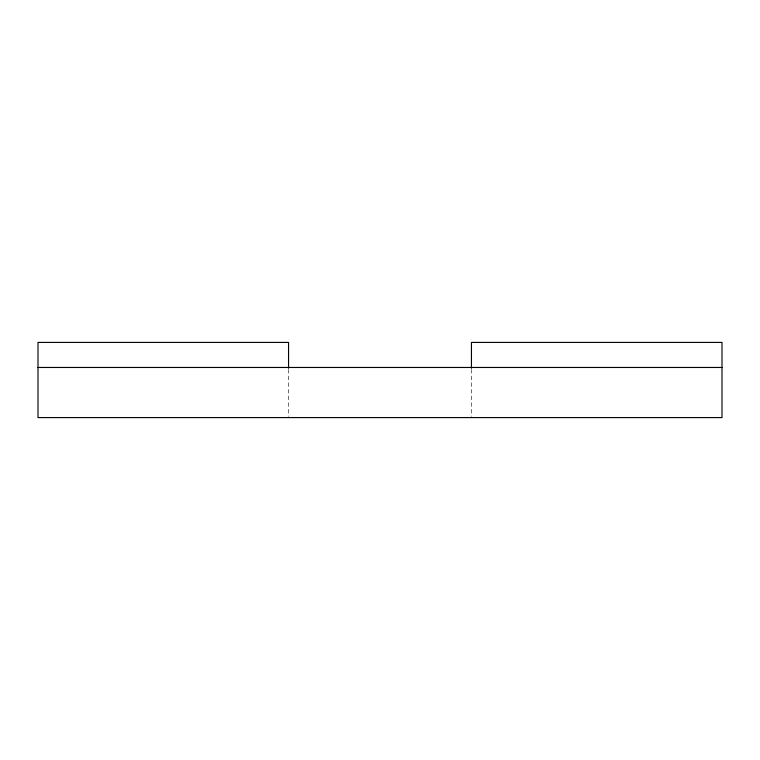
<?xml version="1.0" encoding="UTF-8"?>
<svg xmlns="http://www.w3.org/2000/svg" width="760" height="760" viewBox="0 0 760 760"><rect width="100%" height="100%" fill="white"/><g stroke="black" fill="none" stroke-linecap="round" stroke-linejoin="round"><path stroke-width="0.57" stroke-dasharray="3.8 2.85" d="M471.447 369.426L471.447 416.413M288.553 369.426L288.553 416.413"/><path stroke-width="1.14" d="M38 367.469L722 367.469M471.447 368.258L471.447 342.418L722 342.418L722 417.582L38 417.582L38 342.418L288.553 342.418L288.553 368.258"/></g></svg>
